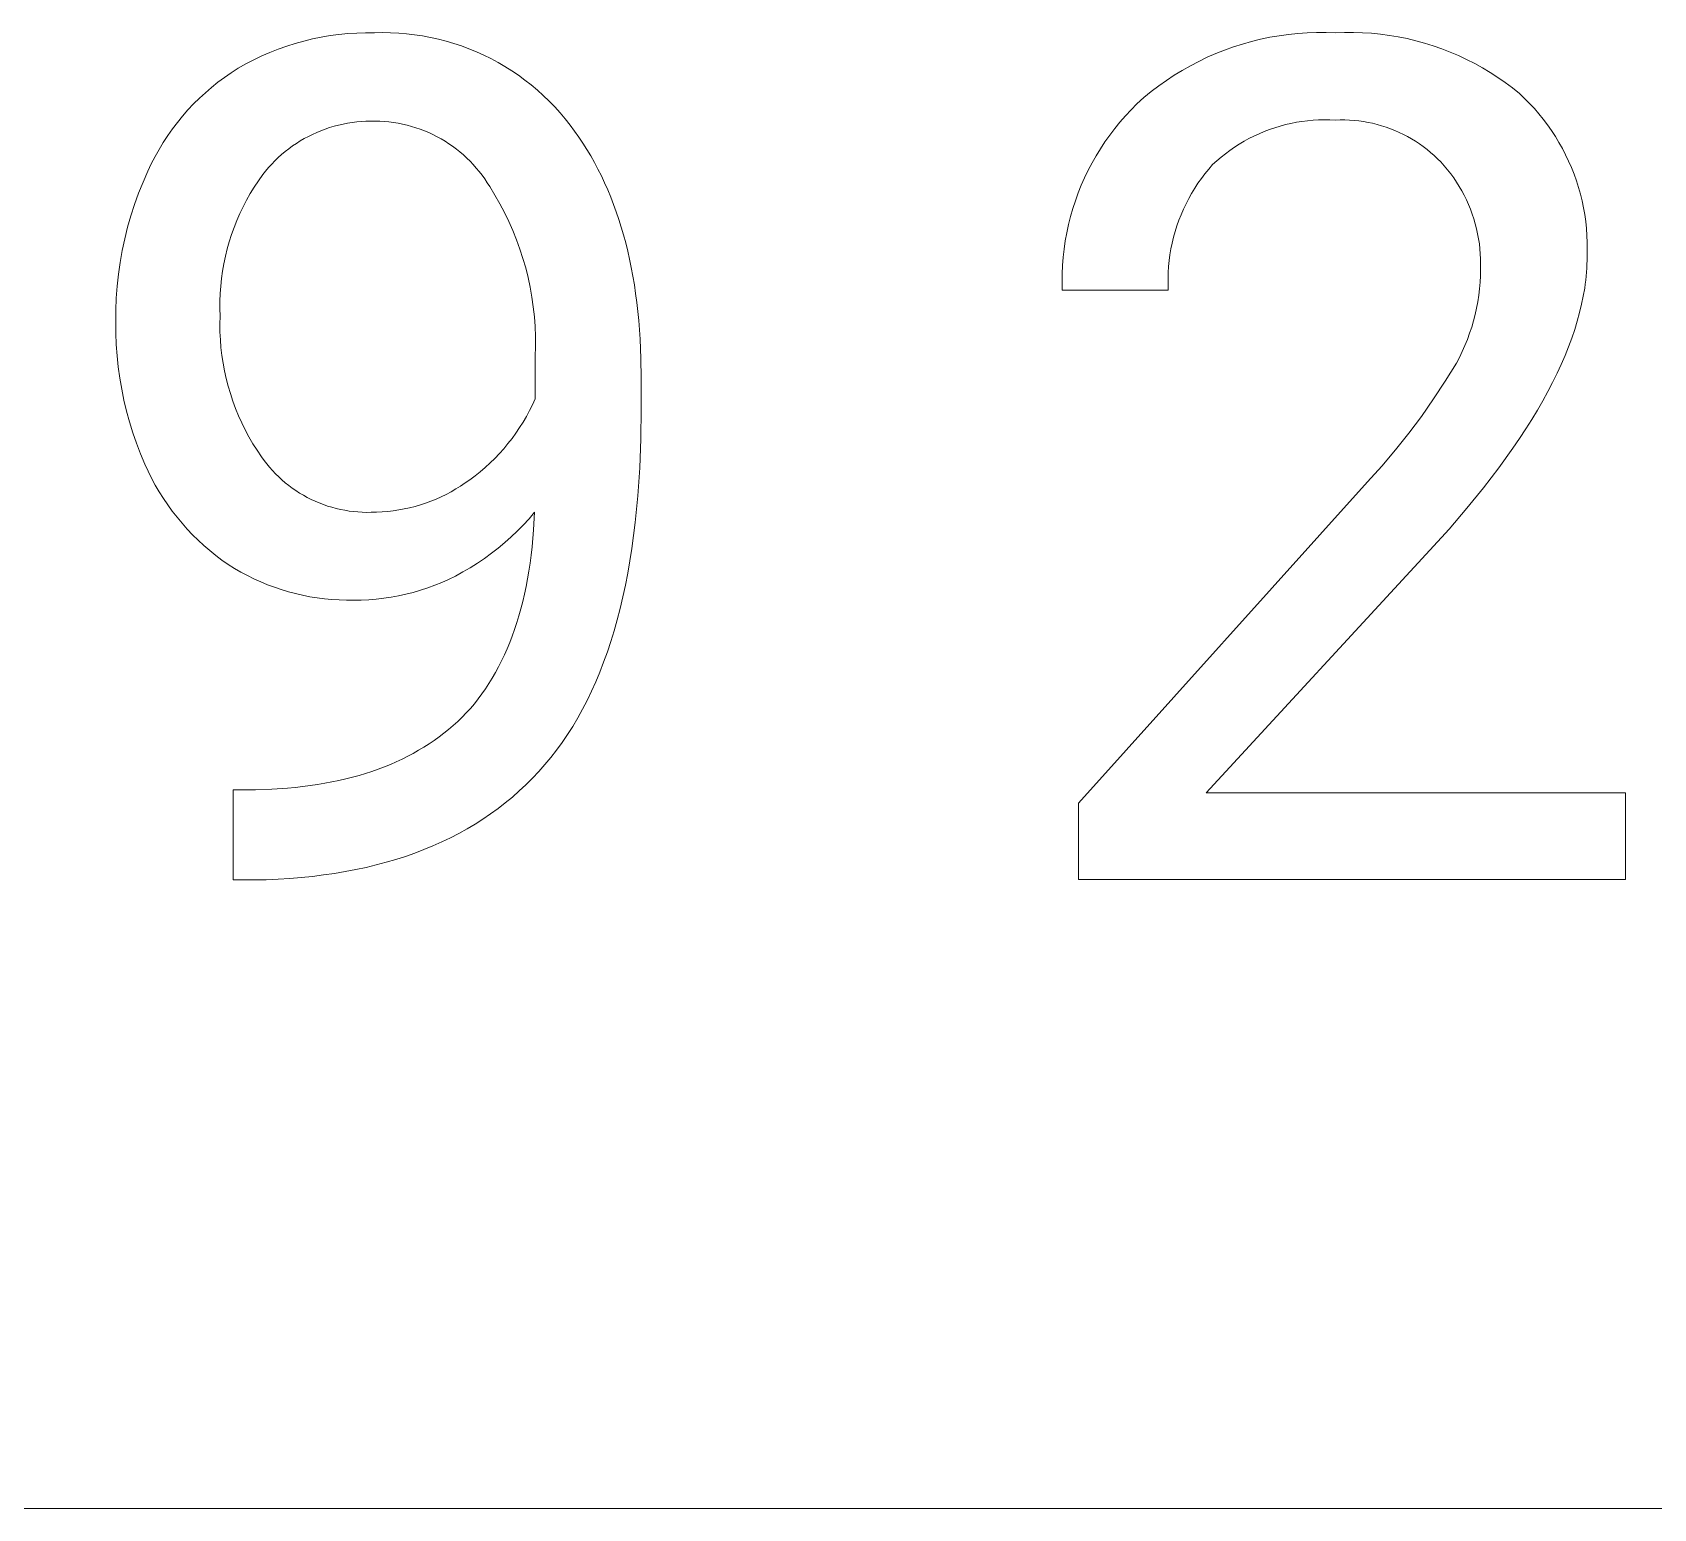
# Model space of a CAD drawing. Header units: millimetres. Extents: x -987 to 2591, y -102 to 2398.
# Drawn here: x 2025.7 to 2091.5, y 98.2 to 158.1 of the extents above; entities that cross this region are included whole.
import ezdxf

# ---------------------------------------------------------------- set-up
doc = ezdxf.new("R2010")
doc.units = ezdxf.units.MM
doc.header["$MEASUREMENT"] = 0
doc.layers.add('Domyślny', color=7, linetype='Continuous', true_color=0x000000)

msp = doc.modelspace()

# ---------------------------------------------------------------- linework, layer by layer
at = {"layer": 'Domyślny', "color": 18, "lineweight": 15, "true_color": 0x000000}
for p, q in [((2037.071, 157.822), (2037.426, 157.895)), ((2037.426, 157.895), (2037.783, 157.956)), ((2037.783, 157.956), (2038.142, 158.004)), ((2038.142, 158.004), (2038.503, 158.039)), ((2038.503, 158.039), (2038.865, 158.062)), ((2038.865, 158.062), (2039.227, 158.073)), ((2039.227, 158.073), (2039.589, 158.071)), ((2039.589, 158.071), (2039.915, 158.078)), ((2039.915, 158.078), (2040.241, 158.074)), ((2040.241, 158.074), (2040.567, 158.058)), ((2040.567, 158.058), (2040.891, 158.032)), ((2040.891, 158.032), (2041.215, 157.994)), ((2041.215, 157.994), (2041.537, 157.946)), ((2041.537, 157.946), (2041.858, 157.886)), ((2041.858, 157.886), (2042.176, 157.815)), ((2075.532, 157.81), (2075.905, 157.888)), ((2075.905, 157.888), (2076.281, 157.953)), ((2076.281, 157.953), (2076.66, 158.005)), ((2076.66, 158.005), (2077.039, 158.045)), ((2077.039, 158.045), (2077.42, 158.071)), ((2077.42, 158.071), (2077.802, 158.084)), ((2077.802, 158.084), (2078.184, 158.084)), ((2078.184, 158.084), (2078.565, 158.071)), ((2078.565, 158.071), (2078.931, 158.084)), ((2078.931, 158.084), (2079.297, 158.086)), ((2079.297, 158.086), (2079.663, 158.075)), ((2079.663, 158.075), (2080.028, 158.051)), ((2080.028, 158.051), (2080.392, 158.015)), ((2080.392, 158.015), (2080.755, 157.967)), ((2080.755, 157.967), (2081.116, 157.906)), ((2081.116, 157.906), (2081.475, 157.834)), ((2081.475, 157.834), (2081.831, 157.749)), ((2035.013, 157.131), (2035.346, 157.276)), ((2035.346, 157.276), (2035.683, 157.409)), ((2035.683, 157.409), (2036.024, 157.53)), ((2036.024, 157.53), (2036.37, 157.64)), ((2036.37, 157.64), (2036.719, 157.737)), ((2036.719, 157.737), (2037.071, 157.822)), ((2042.176, 157.815), (2042.491, 157.734)), ((2042.491, 157.734), (2042.804, 157.641)), ((2042.804, 157.641), (2043.113, 157.538)), ((2043.113, 157.538), (2043.418, 157.425)), ((2043.418, 157.425), (2043.72, 157.301)), ((2043.72, 157.301), (2044.017, 157.167)), ((2073.366, 157.076), (2073.715, 157.229)), ((2073.715, 157.229), (2074.07, 157.37)), ((2074.07, 157.37), (2074.43, 157.499)), ((2074.43, 157.499), (2074.793, 157.615)), ((2074.793, 157.615), (2075.161, 157.719)), ((2075.161, 157.719), (2075.532, 157.81)), ((2081.831, 157.749), (2082.184, 157.652)), ((2082.184, 157.652), (2082.533, 157.543)), ((2082.533, 157.543), (2082.879, 157.422)), ((2082.879, 157.422), (2083.22, 157.29)), ((2083.22, 157.29), (2083.556, 157.146)), ((2033.771, 156.45), (2034.05, 156.629)), ((2034.05, 156.629), (2034.365, 156.808)), ((2034.365, 156.808), (2034.686, 156.975)), ((2034.686, 156.975), (2035.013, 157.131)), ((2044.017, 157.167), (2044.309, 157.022)), ((2044.309, 157.022), (2044.596, 156.868)), ((2044.596, 156.868), (2044.877, 156.704)), ((2044.877, 156.704), (2045.153, 156.53)), ((2045.153, 156.53), (2045.423, 156.347)), ((2072.025, 156.346), (2072.351, 156.546)), ((2072.351, 156.546), (2072.683, 156.734)), ((2072.683, 156.734), (2073.021, 156.911)), ((2073.021, 156.911), (2073.366, 157.076)), ((2083.556, 157.146), (2083.888, 156.991)), ((2083.888, 156.991), (2084.214, 156.825)), ((2084.214, 156.825), (2084.534, 156.648)), ((2084.534, 156.648), (2084.848, 156.46)), ((2032.725, 155.64), (2032.976, 155.856)), ((2032.976, 155.856), (2033.234, 156.063)), ((2033.234, 156.063), (2033.499, 156.261)), ((2033.499, 156.261), (2033.771, 156.45)), ((2045.423, 156.347), (2045.686, 156.155)), ((2045.686, 156.155), (2045.942, 155.954)), ((2045.942, 155.954), (2046.192, 155.744)), ((2071.093, 155.682), (2071.396, 155.914)), ((2071.396, 155.914), (2071.707, 156.136)), ((2071.707, 156.136), (2072.025, 156.346)), ((2084.848, 156.46), (2085.156, 156.261)), ((2085.156, 156.261), (2085.456, 156.052)), ((2085.456, 156.052), (2085.749, 155.833)), ((2032.247, 155.182), (2032.482, 155.415)), ((2032.482, 155.415), (2032.725, 155.64)), ((2046.192, 155.744), (2046.434, 155.526)), ((2046.434, 155.526), (2046.668, 155.3)), ((2046.668, 155.3), (2046.895, 155.065)), ((2070.511, 155.188), (2070.798, 155.44)), ((2070.798, 155.44), (2071.093, 155.682)), ((2085.749, 155.833), (2086.035, 155.604)), ((2086.035, 155.604), (2086.241, 155.409)), ((2086.241, 155.409), (2086.441, 155.207)), ((2086.441, 155.207), (2086.634, 154.998)), ((2031.592, 154.435), (2031.802, 154.692)), ((2031.802, 154.692), (2032.02, 154.941)), ((2032.02, 154.941), (2032.247, 155.182)), ((2046.895, 155.065), (2047.113, 154.823)), ((2047.113, 154.823), (2047.323, 154.574)), ((2047.323, 154.574), (2047.524, 154.318)), ((2069.825, 154.451), (2070.046, 154.704)), ((2070.046, 154.704), (2070.275, 154.95)), ((2070.275, 154.95), (2070.511, 155.188)), ((2077.884, 154.539), (2077.657, 154.525)), ((2078.111, 154.544), (2077.884, 154.539)), ((2078.338, 154.542), (2078.111, 154.544)), ((2078.565, 154.532), (2078.338, 154.542)), ((2078.755, 154.538), (2078.565, 154.532)), ((2078.945, 154.537), (2078.755, 154.538)), ((2086.634, 154.998), (2086.82, 154.783)), ((2086.82, 154.783), (2086.998, 154.561)), ((2086.998, 154.561), (2087.169, 154.334)), ((2031.019, 153.625), (2031.2, 153.901)), ((2031.2, 153.901), (2031.392, 154.172)), ((2031.392, 154.172), (2031.592, 154.435)), ((2037.071, 153.949), (2036.903, 153.866)), ((2037.242, 154.026), (2037.071, 153.949)), ((2037.415, 154.098), (2037.242, 154.026)), ((2037.59, 154.164), (2037.415, 154.098)), ((2037.767, 154.224), (2037.59, 154.164)), ((2037.947, 154.278), (2037.767, 154.224)), ((2038.128, 154.326), (2037.947, 154.278)), ((2038.31, 154.367), (2038.128, 154.326)), ((2038.494, 154.403), (2038.31, 154.367)), ((2038.679, 154.432), (2038.494, 154.403)), ((2038.865, 154.455), (2038.679, 154.432)), ((2039.052, 154.472), (2038.865, 154.455)), ((2039.239, 154.483), (2039.052, 154.472)), ((2039.426, 154.487), (2039.239, 154.483)), ((2039.613, 154.485), (2039.426, 154.487)), ((2039.8, 154.48), (2039.613, 154.485)), ((2039.986, 154.47), (2039.8, 154.48)), ((2040.172, 154.453), (2039.986, 154.47)), ((2040.357, 154.429), (2040.172, 154.453)), ((2040.541, 154.4), (2040.357, 154.429)), ((2040.724, 154.364), (2040.541, 154.4)), ((2040.905, 154.322), (2040.724, 154.364)), ((2041.086, 154.273), (2040.905, 154.322)), ((2041.264, 154.219), (2041.086, 154.273)), ((2041.44, 154.158), (2041.264, 154.219)), ((2041.615, 154.092), (2041.44, 154.158)), ((2041.786, 154.019), (2041.615, 154.092)), ((2041.956, 153.941), (2041.786, 154.019)), ((2042.122, 153.856), (2041.956, 153.941)), ((2047.524, 154.318), (2047.702, 154.079)), ((2047.702, 154.079), (2047.874, 153.836)), ((2069.217, 153.649), (2069.411, 153.923)), ((2069.411, 153.923), (2069.614, 154.19)), ((2069.614, 154.19), (2069.825, 154.451)), ((2075.466, 153.974), (2075.26, 153.879)), ((2075.675, 154.063), (2075.466, 153.974)), ((2075.887, 154.144), (2075.675, 154.063)), ((2076.102, 154.218), (2075.887, 154.144)), ((2076.319, 154.285), (2076.102, 154.218)), ((2076.538, 154.344), (2076.319, 154.285)), ((2076.759, 154.395), (2076.538, 154.344)), ((2076.982, 154.439), (2076.759, 154.395)), ((2077.206, 154.476), (2076.982, 154.439)), ((2077.431, 154.504), (2077.206, 154.476)), ((2077.657, 154.525), (2077.431, 154.504)), ((2079.134, 154.53), (2078.945, 154.537)), ((2079.324, 154.516), (2079.134, 154.53)), ((2079.513, 154.496), (2079.324, 154.516)), ((2079.701, 154.47), (2079.513, 154.496)), ((2079.888, 154.437), (2079.701, 154.47)), ((2080.073, 154.398), (2079.888, 154.437)), ((2080.258, 154.352), (2080.073, 154.398)), ((2080.44, 154.3), (2080.258, 154.352)), ((2080.621, 154.242), (2080.44, 154.3)), ((2080.8, 154.178), (2080.621, 154.242)), ((2080.976, 154.108), (2080.8, 154.178)), ((2081.15, 154.031), (2080.976, 154.108)), ((2081.321, 153.949), (2081.15, 154.031)), ((2081.489, 153.861), (2081.321, 153.949)), ((2087.169, 154.334), (2087.332, 154.102)), ((2087.332, 154.102), (2087.487, 153.863)), ((2030.685, 153.053), (2030.847, 153.342)), ((2030.847, 153.342), (2031.019, 153.625)), ((2035.964, 153.252), (2035.82, 153.132)), ((2036.112, 153.368), (2035.964, 153.252)), ((2036.263, 153.478), (2036.112, 153.368)), ((2036.418, 153.583), (2036.263, 153.478)), ((2036.577, 153.682), (2036.418, 153.583)), ((2036.738, 153.777), (2036.577, 153.682)), ((2036.903, 153.866), (2036.738, 153.777)), ((2042.285, 153.767), (2042.122, 153.856)), ((2042.446, 153.671), (2042.285, 153.767)), ((2042.603, 153.571), (2042.446, 153.671)), ((2042.756, 153.465), (2042.603, 153.571)), ((2042.906, 153.353), (2042.756, 153.465)), ((2043.052, 153.237), (2042.906, 153.353)), ((2043.193, 153.116), (2043.052, 153.237)), ((2047.874, 153.836), (2048.041, 153.587)), ((2048.041, 153.587), (2048.202, 153.333)), ((2048.202, 153.333), (2048.357, 153.073)), ((2068.857, 153.082), (2069.032, 153.369)), ((2069.032, 153.369), (2069.217, 153.649)), ((2074.285, 153.299), (2074.103, 153.164)), ((2074.472, 153.428), (2074.285, 153.299)), ((2074.663, 153.551), (2074.472, 153.428)), ((2074.858, 153.667), (2074.663, 153.551)), ((2075.057, 153.776), (2074.858, 153.667)), ((2075.26, 153.879), (2075.057, 153.776)), ((2081.654, 153.768), (2081.489, 153.861)), ((2081.816, 153.669), (2081.654, 153.768)), ((2081.975, 153.564), (2081.816, 153.669)), ((2082.129, 153.454), (2081.975, 153.564)), ((2082.28, 153.339), (2082.129, 153.454)), ((2082.427, 153.218), (2082.28, 153.339)), ((2087.487, 153.863), (2087.634, 153.62)), ((2087.634, 153.62), (2087.773, 153.372)), ((2087.773, 153.372), (2087.903, 153.12)), ((2030.392, 152.459), (2030.533, 152.759)), ((2030.533, 152.759), (2030.685, 153.053)), ((2035.288, 152.605), (2035.167, 152.463)), ((2035.415, 152.744), (2035.288, 152.605)), ((2035.545, 152.878), (2035.415, 152.744)), ((2035.681, 153.007), (2035.545, 152.878)), ((2035.82, 153.132), (2035.681, 153.007)), ((2043.331, 152.99), (2043.193, 153.116)), ((2043.464, 152.859), (2043.331, 152.99)), ((2043.592, 152.724), (2043.464, 152.859)), ((2043.716, 152.584), (2043.592, 152.724)), ((2043.835, 152.441), (2043.716, 152.584)), ((2048.357, 153.073), (2048.507, 152.808)), ((2048.507, 152.808), (2048.651, 152.538)), ((2068.537, 152.492), (2068.692, 152.79)), ((2068.692, 152.79), (2068.857, 153.082)), ((2073.585, 152.721), (2073.427, 152.539)), ((2073.753, 152.875), (2073.585, 152.721)), ((2073.925, 153.022), (2073.753, 152.875)), ((2074.103, 153.164), (2073.925, 153.022)), ((2082.57, 153.093), (2082.427, 153.218)), ((2082.708, 152.963), (2082.57, 153.093)), ((2082.842, 152.829), (2082.708, 152.963)), ((2082.98, 152.675), (2082.842, 152.829)), ((2083.113, 152.516), (2082.98, 152.675)), ((2087.903, 153.12), (2088.025, 152.863)), ((2088.025, 152.863), (2088.138, 152.602)), ((2088.138, 152.602), (2088.243, 152.338)), ((2030.016, 151.564), (2030.196, 152.015)), ((2030.196, 152.015), (2030.392, 152.459)), ((2034.874, 152.066), (2034.707, 151.811)), ((2035.05, 152.316), (2034.874, 152.066)), ((2035.167, 152.463), (2035.05, 152.316)), ((2043.949, 152.293), (2043.835, 152.441)), ((2044.058, 152.141), (2043.949, 152.293)), ((2044.161, 151.986), (2044.058, 152.141)), ((2044.26, 151.828), (2044.161, 151.986)), ((2048.651, 152.538), (2048.789, 152.263)), ((2048.789, 152.263), (2048.921, 151.982)), ((2048.921, 151.982), (2049.048, 151.696)), ((2068.256, 151.883), (2068.391, 152.19)), ((2068.391, 152.19), (2068.537, 152.492)), ((2072.99, 151.963), (2072.857, 151.761)), ((2073.129, 152.16), (2072.99, 151.963)), ((2073.274, 152.352), (2073.129, 152.16)), ((2073.427, 152.539), (2073.274, 152.352)), ((2083.24, 152.353), (2083.113, 152.516)), ((2083.362, 152.186), (2083.24, 152.353)), ((2083.478, 152.014), (2083.362, 152.186)), ((2083.588, 151.839), (2083.478, 152.014)), ((2088.243, 152.338), (2088.338, 152.07)), ((2088.338, 152.07), (2088.425, 151.799)), ((2029.851, 151.108), (2030.016, 151.564)), ((2034.398, 151.283), (2034.258, 151.012)), ((2034.548, 151.55), (2034.398, 151.283)), ((2034.707, 151.811), (2034.548, 151.55)), ((2044.471, 151.486), (2044.26, 151.828)), ((2044.671, 151.136), (2044.471, 151.486)), ((2049.048, 151.696), (2049.169, 151.404)), ((2049.169, 151.404), (2049.284, 151.108)), ((2067.914, 150.936), (2068.017, 151.255)), ((2068.017, 151.255), (2068.132, 151.571)), ((2068.132, 151.571), (2068.256, 151.883)), ((2072.614, 151.344), (2072.504, 151.13)), ((2072.732, 151.554), (2072.614, 151.344)), ((2072.857, 151.761), (2072.732, 151.554)), ((2083.692, 151.66), (2083.588, 151.839)), ((2083.789, 151.477), (2083.692, 151.66)), ((2083.881, 151.292), (2083.789, 151.477)), ((2083.966, 151.103), (2083.881, 151.292)), ((2088.425, 151.799), (2088.502, 151.526)), ((2088.502, 151.526), (2088.57, 151.25)), ((2088.57, 151.25), (2088.629, 150.972)), ((2029.569, 150.179), (2029.702, 150.645)), ((2029.702, 150.645), (2029.851, 151.108)), ((2034.126, 150.736), (2034.004, 150.456)), ((2034.258, 151.012), (2034.126, 150.736)), ((2044.859, 150.78), (2044.671, 151.136)), ((2045.035, 150.418), (2044.859, 150.78)), ((2049.284, 151.108), (2049.394, 150.806)), ((2049.394, 150.806), (2049.498, 150.499)), ((2067.739, 150.288), (2067.821, 150.613)), ((2067.821, 150.613), (2067.914, 150.936)), ((2072.305, 150.69), (2072.216, 150.465)), ((2072.4, 150.911), (2072.305, 150.69)), ((2072.504, 151.13), (2072.4, 150.911)), ((2084.044, 150.912), (2083.966, 151.103)), ((2084.116, 150.718), (2084.044, 150.912)), ((2084.181, 150.521), (2084.116, 150.718)), ((2088.629, 150.972), (2088.678, 150.692)), ((2088.678, 150.692), (2088.718, 150.411)), ((2029.452, 149.707), (2029.569, 150.179)), ((2033.892, 150.172), (2033.789, 149.884)), ((2034.004, 150.456), (2033.892, 150.172)), ((2045.197, 150.05), (2045.035, 150.418)), ((2045.348, 149.677), (2045.197, 150.05)), ((2049.498, 150.499), (2049.596, 150.186)), ((2049.596, 150.186), (2049.689, 149.868)), ((2067.609, 149.629), (2067.669, 149.96)), ((2067.669, 149.96), (2067.739, 150.288)), ((2072.064, 150.008), (2071.999, 149.775)), ((2072.136, 150.238), (2072.064, 150.008)), ((2072.216, 150.465), (2072.136, 150.238)), ((2084.239, 150.323), (2084.181, 150.521)), ((2084.291, 150.122), (2084.239, 150.323)), ((2084.335, 149.92), (2084.291, 150.122)), ((2088.718, 150.411), (2088.748, 150.128)), ((2088.748, 150.128), (2088.769, 149.845)), ((2029.351, 149.232), (2029.452, 149.707)), ((2033.613, 149.299), (2033.54, 149.002)), ((2033.696, 149.593), (2033.613, 149.299)), ((2033.789, 149.884), (2033.696, 149.593)), ((2045.485, 149.298), (2045.348, 149.677)), ((2045.609, 148.916), (2045.485, 149.298)), ((2049.689, 149.868), (2049.776, 149.545)), ((2049.776, 149.545), (2049.858, 149.216)), ((2067.523, 148.964), (2067.56, 149.297)), ((2067.56, 149.297), (2067.609, 149.629)), ((2071.895, 149.304), (2071.854, 149.066)), ((2071.943, 149.54), (2071.895, 149.304)), ((2071.999, 149.775), (2071.943, 149.54)), ((2084.373, 149.717), (2084.335, 149.92)), ((2084.403, 149.512), (2084.373, 149.717)), ((2084.427, 149.307), (2084.403, 149.512)), ((2084.443, 149.1), (2084.427, 149.307)), ((2088.769, 149.845), (2088.781, 149.561)), ((2088.781, 149.561), (2088.783, 149.276)), ((2029.199, 148.273), (2029.266, 148.754)), ((2029.266, 148.754), (2029.351, 149.232)), ((2033.477, 148.703), (2033.424, 148.402)), ((2033.54, 149.002), (2033.477, 148.703)), ((2045.72, 148.529), (2045.609, 148.916)), ((2049.858, 149.216), (2049.934, 148.882)), ((2049.934, 148.882), (2050.004, 148.543)), ((2067.482, 148.294), (2067.497, 148.629)), ((2067.497, 148.629), (2067.523, 148.964)), ((2071.822, 148.827), (2071.799, 148.587)), ((2071.854, 149.066), (2071.822, 148.827)), ((2084.453, 148.894), (2084.443, 149.1)), ((2084.45, 148.48), (2084.455, 148.687)), ((2084.455, 148.687), (2084.453, 148.894)), ((2088.769, 148.679), (2088.761, 148.521)), ((2088.774, 148.836), (2088.769, 148.679)), ((2088.775, 148.992), (2088.774, 148.836)), ((2088.783, 149.276), (2088.775, 148.992)), ((2029.147, 147.791), (2029.199, 148.273)), ((2033.381, 148.099), (2033.349, 147.795)), ((2033.424, 148.402), (2033.381, 148.099)), ((2045.817, 148.138), (2045.72, 148.529)), ((2045.902, 147.745), (2045.817, 148.138)), ((2050.004, 148.543), (2050.068, 148.199)), ((2050.068, 148.199), (2050.127, 147.849)), ((2067.478, 147.958), (2067.482, 148.294)), ((2071.783, 148.346), (2071.776, 148.105)), ((2071.776, 148.105), (2071.777, 147.863)), ((2071.799, 148.587), (2071.783, 148.346)), ((2084.432, 147.95), (2084.445, 148.215)), ((2084.445, 148.215), (2084.45, 148.48)), ((2088.719, 148.04), (2088.699, 147.878)), ((2088.736, 148.201), (2088.719, 148.04)), ((2088.75, 148.361), (2088.736, 148.201)), ((2088.761, 148.521), (2088.75, 148.361)), ((2029.095, 146.821), (2029.113, 147.306)), ((2029.113, 147.306), (2029.147, 147.791)), ((2033.327, 147.49), (2033.315, 147.185)), ((2033.349, 147.795), (2033.327, 147.49)), ((2045.972, 147.349), (2045.902, 147.745)), ((2046.029, 146.95), (2045.972, 147.349)), ((2050.127, 147.849), (2050.18, 147.494)), ((2050.18, 147.494), (2050.228, 147.134)), ((2067.485, 147.622), (2067.478, 147.958)), ((2071.786, 147.622), (2067.485, 147.622)), ((2071.777, 147.863), (2071.786, 147.622)), ((2084.338, 147.161), (2084.378, 147.423)), ((2084.378, 147.423), (2084.409, 147.686)), ((2084.409, 147.686), (2084.432, 147.95)), ((2088.62, 147.386), (2088.551, 147.054)), ((2088.676, 147.715), (2088.62, 147.386)), ((2088.699, 147.878), (2088.676, 147.715)), ((2029.093, 146.336), (2029.095, 146.821)), ((2033.315, 147.185), (2033.314, 146.879)), ((2033.314, 146.879), (2033.323, 146.574)), ((2046.072, 146.55), (2046.029, 146.95)), ((2050.228, 147.134), (2050.306, 146.397)), ((2084.232, 146.642), (2084.289, 146.9)), ((2084.289, 146.9), (2084.338, 147.161)), ((2088.471, 146.717), (2088.377, 146.377)), ((2088.551, 147.054), (2088.471, 146.717)), ((2029.096, 145.879), (2029.093, 146.336)), ((2033.323, 146.574), (2033.315, 146.255)), ((2033.315, 146.255), (2033.319, 145.937)), ((2046.101, 146.149), (2046.072, 146.55)), ((2046.117, 145.746), (2046.101, 146.149)), ((2050.306, 146.397), (2050.362, 145.639)), ((2084.009, 145.878), (2084.092, 146.13)), ((2084.092, 146.13), (2084.166, 146.385)), ((2084.166, 146.385), (2084.232, 146.642)), ((2088.272, 146.033), (2088.154, 145.685)), ((2088.377, 146.377), (2088.272, 146.033)), ((2029.113, 145.424), (2029.096, 145.879)), ((2029.145, 144.969), (2029.113, 145.424)), ((2033.319, 145.937), (2033.333, 145.618)), ((2033.333, 145.618), (2033.359, 145.3)), ((2046.106, 144.942), (2046.118, 145.344)), ((2046.118, 145.344), (2046.117, 145.746)), ((2050.362, 145.639), (2050.396, 144.86)), ((2083.712, 145.141), (2083.819, 145.384)), ((2083.819, 145.384), (2083.918, 145.629)), ((2083.918, 145.629), (2084.009, 145.878)), ((2088.023, 145.333), (2087.88, 144.978)), ((2088.154, 145.685), (2088.023, 145.333)), ((2029.192, 144.515), (2029.145, 144.969)), ((2033.359, 145.3), (2033.395, 144.984)), ((2033.395, 144.984), (2033.442, 144.669)), ((2046.106, 143.226), (2046.106, 144.942)), ((2050.396, 144.86), (2050.407, 144.06)), ((2083.474, 144.668), (2083.597, 144.902)), ((2083.597, 144.902), (2083.712, 145.141)), ((2087.88, 144.978), (2087.724, 144.619)), ((2029.254, 144.063), (2029.192, 144.515)), ((2029.331, 143.613), (2029.254, 144.063)), ((2033.442, 144.669), (2033.5, 144.355)), ((2033.5, 144.355), (2033.569, 144.044)), ((2033.569, 144.044), (2033.649, 143.735)), ((2050.407, 144.06), (2050.407, 142.809)), ((2083.023, 143.934), (2083.474, 144.668)), ((2087.556, 144.255), (2087.376, 143.889)), ((2087.724, 144.619), (2087.556, 144.255)), ((2029.422, 143.166), (2029.331, 143.613)), ((2033.649, 143.735), (2033.739, 143.43)), ((2033.739, 143.43), (2033.839, 143.127)), ((2082.55, 143.214), (2083.023, 143.934)), ((2087.183, 143.518), (2086.978, 143.144)), ((2087.376, 143.889), (2087.183, 143.518)), ((2029.528, 142.723), (2029.422, 143.166)), ((2029.649, 142.283), (2029.528, 142.723)), ((2033.839, 143.127), (2033.95, 142.828)), ((2033.95, 142.828), (2034.071, 142.533)), ((2045.749, 142.508), (2045.876, 142.743)), ((2045.876, 142.743), (2045.995, 142.983)), ((2045.995, 142.983), (2046.106, 143.226)), ((2050.407, 142.809), (2050.392, 141.595)), ((2082.055, 142.51), (2082.55, 143.214)), ((2086.76, 142.766), (2086.53, 142.384)), ((2086.978, 143.144), (2086.76, 142.766)), ((2029.783, 141.847), (2029.649, 142.283)), ((2034.071, 142.533), (2034.202, 142.243)), ((2034.202, 142.243), (2034.343, 141.957)), ((2045.322, 141.829), (2045.472, 142.051)), ((2045.472, 142.051), (2045.615, 142.277)), ((2045.615, 142.277), (2045.749, 142.508)), ((2081.538, 141.821), (2082.055, 142.51)), ((2086.53, 142.384), (2086.287, 141.998)), ((2029.933, 141.416), (2029.783, 141.847)), ((2030.096, 140.99), (2029.933, 141.416)), ((2034.343, 141.957), (2034.494, 141.676)), ((2034.494, 141.676), (2034.654, 141.401)), ((2034.654, 141.401), (2034.824, 141.131)), ((2044.829, 141.197), (2045, 141.402)), ((2045, 141.402), (2045.165, 141.613)), ((2045.165, 141.613), (2045.322, 141.829)), ((2050.392, 141.595), (2050.346, 140.422)), ((2081, 141.148), (2081.538, 141.821)), ((2086.032, 141.609), (2085.764, 141.215)), ((2086.287, 141.998), (2086.032, 141.609)), ((2030.273, 140.569), (2030.096, 140.99)), ((2034.824, 141.131), (2035.003, 140.867)), ((2035.003, 140.867), (2035.107, 140.722)), ((2044.274, 140.618), (2044.465, 140.805)), ((2044.465, 140.805), (2044.65, 140.998)), ((2044.65, 140.998), (2044.829, 141.197)), ((2080.442, 140.493), (2081, 141.148)), ((2085.764, 141.215), (2085.192, 140.418)), ((2030.404, 140.282), (2030.273, 140.569)), ((2030.545, 140), (2030.404, 140.282)), ((2035.107, 140.722), (2035.217, 140.58)), ((2035.217, 140.58), (2035.331, 140.443)), ((2035.331, 140.443), (2035.45, 140.309)), ((2035.45, 140.309), (2035.573, 140.179)), ((2035.573, 140.179), (2035.701, 140.054)), ((2043.449, 139.938), (2043.664, 140.097)), ((2043.664, 140.097), (2043.873, 140.264)), ((2043.873, 140.264), (2044.077, 140.438)), ((2044.077, 140.438), (2044.274, 140.618)), ((2050.346, 140.422), (2050.27, 139.291)), ((2079.864, 139.855), (2080.442, 140.493)), ((2085.192, 140.418), (2084.569, 139.605)), ((2030.694, 139.722), (2030.545, 140)), ((2030.853, 139.449), (2030.694, 139.722)), ((2031.021, 139.182), (2030.853, 139.449)), ((2035.701, 140.054), (2035.833, 139.933)), ((2035.833, 139.933), (2035.969, 139.816)), ((2035.969, 139.816), (2036.109, 139.705)), ((2036.109, 139.705), (2036.252, 139.598)), ((2036.252, 139.598), (2036.399, 139.496)), ((2036.399, 139.496), (2036.55, 139.399)), ((2042.491, 139.345), (2042.69, 139.45)), ((2042.69, 139.45), (2042.886, 139.563)), ((2042.886, 139.563), (2043.078, 139.681)), ((2043.078, 139.681), (2043.266, 139.807)), ((2043.266, 139.807), (2043.449, 139.938)), ((2068.141, 126.821), (2079.864, 139.855)), ((2084.569, 139.605), (2083.896, 138.778)), ((2031.198, 138.92), (2031.021, 139.182)), ((2031.383, 138.664), (2031.198, 138.92)), ((2036.55, 139.399), (2036.704, 139.307)), ((2036.704, 139.307), (2036.861, 139.221)), ((2036.861, 139.221), (2037.02, 139.14)), ((2037.02, 139.14), (2037.183, 139.065)), ((2037.183, 139.065), (2037.347, 138.995)), ((2037.347, 138.995), (2037.514, 138.931)), ((2037.514, 138.931), (2037.684, 138.872)), ((2037.684, 138.872), (2037.855, 138.82)), ((2037.855, 138.82), (2038.028, 138.773)), ((2038.028, 138.773), (2038.202, 138.732)), ((2040.791, 138.751), (2041.012, 138.8)), ((2041.012, 138.8), (2041.23, 138.857)), ((2041.23, 138.857), (2041.447, 138.92)), ((2041.447, 138.92), (2041.661, 138.991)), ((2041.661, 138.991), (2041.873, 139.069)), ((2041.873, 139.069), (2042.082, 139.154)), ((2042.082, 139.154), (2042.288, 139.246)), ((2042.288, 139.246), (2042.491, 139.345)), ((2050.27, 139.291), (2050.163, 138.201)), ((2083.896, 138.778), (2083.174, 137.936)), ((2031.576, 138.415), (2031.383, 138.664)), ((2031.778, 138.172), (2031.576, 138.415)), ((2031.988, 137.936), (2031.778, 138.172)), ((2038.202, 138.732), (2038.377, 138.697)), ((2038.377, 138.697), (2038.554, 138.669)), ((2038.554, 138.669), (2038.732, 138.646)), ((2038.732, 138.646), (2038.91, 138.629)), ((2038.91, 138.629), (2039.088, 138.618)), ((2039.088, 138.618), (2039.267, 138.614)), ((2039.267, 138.614), (2039.446, 138.616)), ((2039.446, 138.616), (2039.672, 138.619)), ((2039.672, 138.619), (2039.897, 138.631)), ((2039.897, 138.631), (2040.122, 138.65)), ((2040.122, 138.65), (2040.346, 138.676)), ((2040.346, 138.676), (2040.57, 138.71)), ((2040.57, 138.71), (2040.791, 138.751)), ((2045.621, 138.1), (2045.377, 137.854)), ((2045.856, 138.354), (2045.621, 138.1)), ((2046.082, 138.616), (2045.856, 138.354)), ((2046.041, 137.904), (2046.082, 138.616)), ((2050.163, 138.201), (2050.026, 137.153)), ((2032.205, 137.707), (2031.988, 137.936)), ((2032.43, 137.485), (2032.205, 137.707)), ((2032.662, 137.271), (2032.43, 137.485)), ((2045.126, 137.616), (2044.867, 137.386)), ((2045.377, 137.854), (2045.126, 137.616)), ((2045.979, 137.216), (2046.041, 137.904)), ((2083.174, 137.936), (2082.401, 137.079)), ((2032.901, 137.065), (2032.662, 137.271)), ((2033.146, 136.867), (2032.901, 137.065)), ((2033.398, 136.677), (2033.146, 136.867)), ((2044.328, 136.952), (2044.048, 136.749)), ((2044.601, 137.165), (2044.328, 136.952)), ((2044.867, 137.386), (2044.601, 137.165)), ((2045.896, 136.552), (2045.94, 136.881)), ((2045.94, 136.881), (2045.979, 137.216)), ((2050.026, 137.153), (2049.946, 136.645)), ((2082.401, 137.079), (2073.323, 127.238)), ((2033.656, 136.495), (2033.398, 136.677)), ((2033.909, 136.337), (2033.656, 136.495)), ((2034.167, 136.188), (2033.909, 136.337)), ((2034.43, 136.047), (2034.167, 136.188)), ((2043.17, 136.195), (2042.866, 136.03)), ((2043.469, 136.37), (2043.17, 136.195)), ((2043.761, 136.555), (2043.469, 136.37)), ((2044.048, 136.749), (2043.761, 136.555)), ((2045.792, 135.913), (2045.847, 136.23)), ((2045.847, 136.23), (2045.896, 136.552)), ((2049.859, 136.147), (2049.763, 135.659)), ((2049.946, 136.645), (2049.859, 136.147)), ((2034.698, 135.915), (2034.43, 136.047)), ((2034.969, 135.792), (2034.698, 135.915)), ((2035.245, 135.679), (2034.969, 135.792)), ((2035.524, 135.574), (2035.245, 135.679)), ((2035.806, 135.478), (2035.524, 135.574)), ((2036.092, 135.392), (2035.806, 135.478)), ((2041.743, 135.55), (2041.453, 135.454)), ((2042.03, 135.656), (2041.743, 135.55)), ((2042.313, 135.771), (2042.03, 135.656)), ((2042.591, 135.896), (2042.313, 135.771)), ((2042.866, 136.03), (2042.591, 135.896)), ((2045.668, 135.298), (2045.733, 135.602)), ((2045.733, 135.602), (2045.792, 135.913)), ((2049.763, 135.659), (2049.66, 135.182)), ((2036.38, 135.316), (2036.092, 135.392)), ((2036.67, 135.249), (2036.38, 135.316)), ((2036.963, 135.192), (2036.67, 135.249)), ((2037.257, 135.144), (2036.963, 135.192)), ((2037.553, 135.106), (2037.257, 135.144)), ((2037.85, 135.078), (2037.553, 135.106)), ((2038.147, 135.06), (2037.85, 135.078)), ((2038.445, 135.052), (2038.147, 135.06)), ((2038.744, 135.053), (2038.445, 135.052)), ((2039.049, 135.056), (2038.744, 135.053)), ((2039.354, 135.07), (2039.049, 135.056)), ((2039.659, 135.094), (2039.354, 135.07)), ((2039.962, 135.128), (2039.659, 135.094)), ((2040.265, 135.173), (2039.962, 135.128)), ((2040.565, 135.228), (2040.265, 135.173)), ((2040.863, 135.293), (2040.565, 135.228)), ((2041.16, 135.369), (2040.863, 135.293)), ((2041.453, 135.454), (2041.16, 135.369)), ((2045.524, 134.706), (2045.599, 134.999)), ((2045.599, 134.999), (2045.668, 135.298)), ((2049.66, 135.182), (2049.55, 134.716)), ((2045.359, 134.14), (2045.444, 134.42)), ((2045.444, 134.42), (2045.524, 134.706)), ((2049.432, 134.26), (2049.306, 133.814)), ((2049.55, 134.716), (2049.432, 134.26)), ((2045.074, 133.335), (2045.174, 133.597)), ((2045.174, 133.597), (2045.269, 133.865)), ((2045.269, 133.865), (2045.359, 134.14)), ((2049.306, 133.814), (2049.172, 133.379)), ((2044.858, 132.828), (2044.968, 133.078)), ((2044.968, 133.078), (2045.074, 133.335)), ((2049.031, 132.954), (2048.882, 132.539)), ((2049.172, 133.379), (2049.031, 132.954)), ((2044.496, 132.115), (2044.622, 132.347)), ((2044.622, 132.347), (2044.742, 132.584)), ((2044.742, 132.584), (2044.858, 132.828)), ((2048.882, 132.539), (2048.726, 132.135)), ((2044.089, 131.456), (2044.229, 131.669)), ((2044.229, 131.669), (2044.365, 131.889)), ((2044.365, 131.889), (2044.496, 132.115)), ((2048.562, 131.742), (2048.39, 131.359)), ((2048.726, 132.135), (2048.562, 131.742)), ((2043.636, 130.852), (2043.792, 131.047)), ((2043.792, 131.047), (2043.943, 131.249)), ((2043.943, 131.249), (2044.089, 131.456)), ((2048.211, 130.986), (2048.024, 130.624)), ((2048.39, 131.359), (2048.211, 130.986)), ((2042.961, 130.133), (2043.137, 130.304)), ((2043.137, 130.304), (2043.308, 130.48)), ((2043.308, 130.48), (2043.474, 130.663)), ((2043.474, 130.663), (2043.636, 130.852)), ((2047.829, 130.272), (2047.626, 129.931)), ((2048.024, 130.624), (2047.829, 130.272)), ((2042.208, 129.507), (2042.403, 129.656)), ((2042.403, 129.656), (2042.594, 129.81)), ((2042.594, 129.81), (2042.78, 129.969)), ((2042.78, 129.969), (2042.961, 130.133)), ((2047.416, 129.6), (2047.199, 129.28)), ((2047.626, 129.931), (2047.416, 129.6)), ((2041.157, 128.836), (2041.377, 128.96)), ((2041.377, 128.96), (2041.592, 129.09)), ((2041.592, 129.09), (2041.802, 129.224)), ((2041.802, 129.224), (2042.007, 129.363)), ((2042.007, 129.363), (2042.208, 129.507)), ((2046.973, 128.97), (2046.74, 128.671)), ((2047.199, 129.28), (2046.973, 128.97)), ((2039.737, 128.195), (2039.986, 128.29)), ((2039.986, 128.29), (2040.23, 128.389)), ((2040.23, 128.389), (2040.469, 128.493)), ((2040.469, 128.493), (2040.703, 128.603)), ((2040.703, 128.603), (2040.933, 128.717)), ((2040.933, 128.717), (2041.157, 128.836)), ((2046.499, 128.382), (2046.251, 128.101)), ((2046.74, 128.671), (2046.499, 128.382)), ((2037.28, 127.571), (2037.572, 127.621)), ((2037.572, 127.621), (2037.86, 127.675)), ((2037.86, 127.675), (2038.143, 127.734)), ((2038.143, 127.734), (2038.421, 127.799)), ((2038.421, 127.799), (2038.694, 127.868)), ((2038.694, 127.868), (2038.962, 127.942)), ((2038.962, 127.942), (2039.225, 128.022)), ((2039.225, 128.022), (2039.484, 128.106)), ((2039.484, 128.106), (2039.737, 128.195)), ((2045.995, 127.829), (2045.731, 127.566)), ((2046.251, 128.101), (2045.995, 127.829)), ((2033.859, 123.7), (2033.859, 127.357)), ((2033.859, 127.357), (2034.764, 127.357)), ((2034.764, 127.357), (2035.422, 127.381)), ((2035.422, 127.381), (2036.061, 127.424)), ((2036.061, 127.424), (2036.373, 127.453)), ((2036.373, 127.453), (2036.68, 127.488)), ((2036.68, 127.488), (2036.982, 127.527)), ((2036.982, 127.527), (2037.28, 127.571)), ((2045.179, 127.066), (2044.892, 126.829)), ((2045.459, 127.312), (2045.179, 127.066)), ((2045.731, 127.566), (2045.459, 127.312)), ((2073.323, 127.238), (2090.336, 127.238)), ((2090.336, 127.238), (2090.336, 123.723)), ((2044.295, 126.38), (2043.984, 126.169)), ((2044.597, 126.6), (2044.295, 126.38)), ((2044.892, 126.829), (2044.597, 126.6)), ((2068.141, 123.723), (2068.141, 126.821)), ((2043.34, 125.772), (2043.006, 125.587)), ((2043.666, 125.966), (2043.34, 125.772)), ((2043.984, 126.169), (2043.666, 125.966)), ((2041.959, 125.083), (2041.594, 124.933)), ((2042.316, 125.243), (2041.959, 125.083)), ((2042.665, 125.411), (2042.316, 125.243)), ((2043.006, 125.587), (2042.665, 125.411)), ((2039.654, 124.309), (2039.243, 124.211)), ((2040.058, 124.417), (2039.654, 124.309)), ((2040.453, 124.533), (2040.058, 124.417)), ((2040.841, 124.657), (2040.453, 124.533)), ((2041.221, 124.791), (2040.841, 124.657)), ((2041.594, 124.933), (2041.221, 124.791)), ((2034.705, 123.7), (2033.859, 123.7)), ((2035.193, 123.712), (2034.705, 123.7)), ((2035.674, 123.732), (2035.193, 123.712)), ((2036.148, 123.762), (2035.674, 123.732)), ((2036.613, 123.8), (2036.148, 123.762)), ((2037.071, 123.847), (2036.613, 123.8)), ((2037.521, 123.902), (2037.071, 123.847)), ((2037.963, 123.966), (2037.521, 123.902)), ((2038.397, 124.039), (2037.963, 123.966)), ((2038.824, 124.12), (2038.397, 124.039)), ((2039.243, 124.211), (2038.824, 124.12)), ((2090.336, 123.723), (2068.141, 123.723)), ((1238.645, 98.197), (2590.685, 98.197))]:
    msp.add_line(p, q, dxfattribs=at)

doc.saveas('drawing.dxf')
